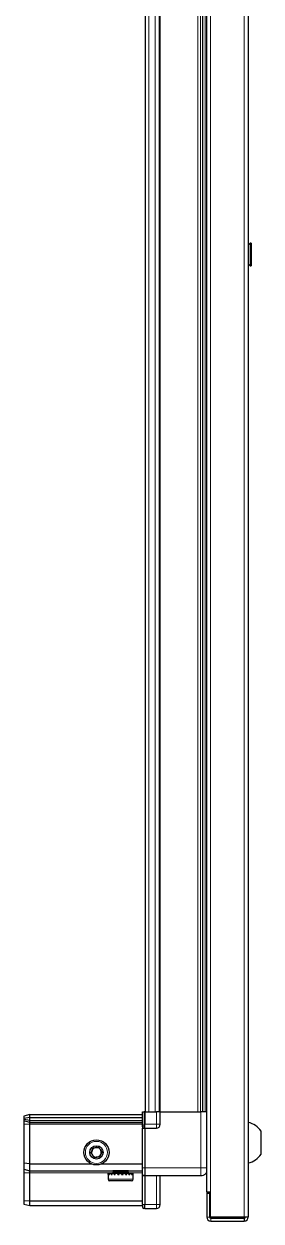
# Model space of a CAD drawing. Header units: millimetres. Extents: x 1219 to 5897, y -844 to 1914.
# Drawn here: x 4094 to 4216, y 677 to 1295 of the extents above; entities that cross this region are included whole.
import ezdxf

# ---------------------------------------------------------------- set-up
doc = ezdxf.new("R2010")
doc.units = ezdxf.units.MM

msp = doc.modelspace()

# ---------------------------------------------------------------- linework, layer by layer
at = {"color": 8, "linetype": 'Continuous', "lineweight": 18}
for p, q in [((4207.71, 1673.72), (4207.71, 678.92)), ((4190.31, 1660.82), (4190.31, 691.82)), ((4158.46, 1619.32), (4158.46, 733.32)), ((4161.66, 1619.32), (4161.66, 733.32)), ((4164.31, 1619.32), (4164.31, 733.32)), ((4183.71, 733.32), (4183.71, 1619.32)), ((4185.13, 1619.32), (4185.13, 733.32)), ((4187.58, 733.32), (4187.58, 1619.32)), ((4156.31, 733.32), (4155.98, 733.32)), ((4162.31, 733.32), (4162.31, 726.82)), ((4185.31, 733.32), (4185.31, 704.32)), ((4096.81, 726.82), (4093.81, 726.82)), ((4096.81, 726.82), (4155.11, 726.82)), ((4156.31, 724.62), (4155.11, 724.62)), ((4156.31, 726.82), (4155.98, 726.82)), ((4156.31, 726.82), (4162.31, 726.82)), ((4164.31, 726.82), (4162.31, 726.82)), ((4162.31, 726.82), (4162.31, 724.82)), ((4093.81, 701.82), (4096.81, 701.82)), ((4096.81, 701.82), (4139.81, 701.82)), ((4147.81, 701.82), (4155.11, 701.82)), ((4156.31, 704.32), (4155.11, 704.32)), ((4156.31, 700.12), (4155.11, 700.12)), ((4156.31, 704.32), (4185.31, 704.32)), ((4162.31, 700.32), (4162.31, 685.32)), ((4150.31, 698.42), (4137.31, 698.42)), ((4156.31, 685.32), (4155.11, 685.32)), ((4156.31, 685.32), (4162.31, 685.32)), ((4162.31, 685.32), (4164.31, 685.32)), ((4162.31, 685.32), (4162.31, 683.32)), ((4189.81, 678.92), (4188.31, 678.92)), ((4190.41, 678.32), (4190.41, 676.82))]:
    msp.add_line(p, q, dxfattribs=at)
at = {"color": 7, "linetype": 'Continuous', "lineweight": 25}
for p, q in [((4209.81, 1673.72), (4209.81, 678.92)), ((4188.21, 1660.82), (4188.21, 691.82)), ((4156.46, 1619.32), (4156.46, 733.32)), ((4163.66, 1619.32), (4163.66, 733.32)), ((4186.33, 733.32), (4186.33, 1619.32)), ((4186.37, 733.32), (4186.37, 1619.32)), ((4188.16, 1619.32), (4188.16, 733.32)), ((4210.8, 1182.11), (4209.81, 1181.12)), ((4211.31, 1182.11), (4210.8, 1182.11)), ((4210.8, 1182.11), (4210.8, 1170.54)), ((4211.31, 1182.11), (4211.31, 1170.54)), ((4209.81, 1171.52), (4210.8, 1170.54)), ((4210.8, 1170.54), (4211.31, 1170.54)), ((4096.81, 731.82), (4093.81, 731.02)), ((4093.81, 731.02), (4093.81, 729.87)), ((4096.81, 730.32), (4093.81, 729.87)), ((4096.81, 730.32), (4096.81, 731.82)), ((4096.81, 731.82), (4155.11, 731.82)), ((4096.81, 728.82), (4096.81, 730.32)), ((4096.81, 730.32), (4155.11, 730.32)), ((4155.11, 725.5), (4155.11, 733.32)), ((4155.11, 733.32), (4155.98, 733.32)), ((4155.98, 733.32), (4155.98, 733.32)), ((4155.98, 733.32), (4155.98, 726.82)), ((4156.31, 733.32), (4155.98, 733.32)), ((4156.31, 733.32), (4156.31, 726.82)), ((4156.31, 733.32), (4156.31, 733.32)), ((4156.31, 733.32), (4156.31, 726.82)), ((4156.31, 733.32), (4162.31, 733.32)), ((4164.31, 733.32), (4162.31, 733.32)), ((4164.31, 726.82), (4164.31, 733.32)), ((4164.31, 733.32), (4185.31, 733.32)), ((4093.81, 729.87), (4093.81, 729.37)), ((4096.81, 728.82), (4093.81, 729.37)), ((4093.81, 729.37), (4093.81, 728.63)), ((4096.81, 727.82), (4093.81, 728.63)), ((4093.81, 728.63), (4093.81, 726.82)), ((4093.81, 726.82), (4093.81, 706.66)), ((4096.81, 728.82), (4155.11, 728.82)), ((4096.81, 727.82), (4096.81, 728.82)), ((4096.81, 727.82), (4155.11, 727.82)), ((4096.81, 726.82), (4096.81, 727.82)), ((4096.81, 706.32), (4096.81, 726.82)), ((4155.11, 725.5), (4155.11, 724.82)), ((4156.31, 724.82), (4155.11, 724.82)), ((4155.11, 724.62), (4155.11, 724.82)), ((4155.11, 704.32), (4155.11, 724.62)), ((4156.31, 724.82), (4156.31, 726.82)), ((4156.31, 724.82), (4156.31, 724.62)), ((4156.31, 724.82), (4162.31, 724.82)), ((4156.31, 724.62), (4156.31, 704.32)), ((4216.41, 711.32), (4216.41, 723.32)), ((4096.81, 706.32), (4093.81, 706.66)), ((4093.81, 706.66), (4093.81, 703.63)), ((4096.81, 706.32), (4128.81, 706.32)), ((4096.81, 702.82), (4096.81, 706.32)), ((4133.81, 706.32), (4155.11, 706.32)), ((4093.81, 703.63), (4096.81, 702.82)), ((4093.81, 703.63), (4093.81, 701.82)), ((4093.81, 701.82), (4093.81, 687.48)), ((4096.81, 702.82), (4155.11, 702.82)), ((4096.81, 701.82), (4096.81, 702.82)), ((4096.81, 687.32), (4096.81, 701.82)), ((4137.31, 701.32), (4137.31, 698.42)), ((4137.33, 701.32), (4137.31, 701.32)), ((4137.33, 700.82), (4137.33, 701.32)), ((4137.43, 701.32), (4137.33, 701.32)), ((4137.33, 700.82), (4137.43, 700.82)), ((4137.43, 700.82), (4137.43, 701.32)), ((4137.8, 701.32), (4137.43, 701.32)), ((4137.8, 700.82), (4137.8, 701.32)), ((4138.12, 701.32), (4137.8, 701.32)), ((4137.8, 700.82), (4138.12, 700.82)), ((4138.12, 700.82), (4138.12, 701.32)), ((4138.86, 701.32), (4138.12, 701.32)), ((4138.86, 700.82), (4138.86, 701.32)), ((4139.37, 701.32), (4138.86, 701.32)), ((4138.86, 700.82), (4139.37, 700.82)), ((4139.37, 700.82), (4139.37, 701.32)), ((4140.4, 701.32), (4139.37, 701.32)), ((4139.41, 701.42), (4139.41, 701.32)), ((4148.21, 701.42), (4139.41, 701.42)), ((4139.81, 702.82), (4139.81, 702.79)), ((4139.81, 702.79), (4140.5, 702.31)), ((4147.81, 702.79), (4139.81, 702.79)), ((4140.5, 702.31), (4139.81, 701.82)), ((4147.81, 701.82), (4139.81, 701.82)), ((4140.4, 700.82), (4140.4, 701.32)), ((4141.05, 701.32), (4140.4, 701.32)), ((4140.4, 700.82), (4141.05, 700.82)), ((4147.12, 702.31), (4140.5, 702.31)), ((4141.05, 700.82), (4141.05, 701.32)), ((4142.28, 701.32), (4141.05, 701.32)), ((4142.28, 700.82), (4142.28, 701.32)), ((4142.77, 701.32), (4142.28, 701.32)), ((4142.28, 700.82), (4143, 700.82)), ((4142.77, 700.82), (4142.77, 701.32)), ((4143, 700.82), (4143, 701.32)), ((4144.3, 701.32), (4143, 701.32)), ((4144.3, 700.82), (4144.3, 701.32)), ((4144.3, 700.82), (4145.04, 700.82)), ((4144.64, 700.82), (4144.64, 701.32)), ((4145.04, 701.32), (4144.64, 701.32)), ((4145.04, 700.82), (4145.04, 701.32)), ((4146.28, 701.32), (4145.04, 701.32)), ((4146.28, 700.82), (4146.28, 701.32)), ((4146.95, 701.32), (4146.28, 701.32)), ((4146.28, 700.82), (4146.95, 700.82)), ((4146.95, 700.82), (4146.95, 701.32)), ((4148.02, 701.32), (4146.95, 701.32)), ((4147.12, 702.31), (4147.81, 702.79)), ((4147.81, 701.82), (4147.12, 702.31)), ((4147.81, 702.79), (4147.81, 702.82)), ((4148.02, 700.82), (4148.02, 701.32)), ((4148.55, 701.32), (4148.02, 701.32)), ((4148.02, 700.82), (4148.55, 700.82)), ((4148.21, 701.32), (4148.21, 701.42)), ((4148.55, 700.82), (4148.55, 701.32)), ((4149.34, 701.32), (4148.55, 701.32)), ((4149.34, 700.82), (4149.34, 701.32)), ((4149.7, 701.32), (4149.34, 701.32)), ((4149.34, 700.82), (4149.7, 700.82)), ((4149.7, 700.82), (4149.7, 701.32)), ((4150.13, 701.32), (4149.7, 701.32)), ((4150.13, 700.82), (4150.13, 701.32)), ((4150.26, 701.32), (4150.13, 701.32)), ((4150.13, 700.82), (4150.26, 700.82)), ((4150.26, 700.82), (4150.26, 701.32)), ((4150.31, 701.32), (4150.26, 701.32)), ((4150.31, 698.42), (4150.31, 701.32)), ((4155.11, 700.32), (4155.11, 704.32)), ((4156.31, 700.32), (4155.11, 700.32)), ((4155.11, 700.12), (4155.11, 700.32)), ((4155.11, 685.32), (4155.11, 700.12)), ((4156.31, 704.32), (4156.31, 700.32)), ((4156.31, 700.32), (4156.31, 700.12)), ((4156.31, 700.32), (4185.31, 700.32)), ((4156.31, 700.12), (4156.31, 685.32)), ((4156.31, 700.12), (4156.31, 685.32)), ((4164.31, 685.32), (4164.31, 700.32)), ((4149.51, 697.62), (4138.11, 697.62)), ((4093.81, 687.48), (4096.81, 687.32)), ((4093.81, 687.48), (4093.81, 685.63)), ((4096.81, 687.32), (4155.11, 687.32)), ((4096.81, 684.82), (4096.81, 687.32)), ((4190.31, 691.82), (4188.21, 691.82)), ((4188.31, 691.32), (4189.81, 691.32)), ((4188.31, 691.32), (4188.31, 678.92)), ((4189.81, 691.32), (4189.81, 678.92)), ((4190.31, 678.92), (4190.31, 691.82)), ((4093.81, 685.63), (4096.81, 684.82)), ((4096.81, 684.82), (4155.11, 684.82)), ((4155.11, 685.32), (4155.11, 683.82)), ((4155.11, 683.82), (4155.98, 683.32)), ((4156.31, 683.32), (4155.98, 683.32)), ((4156.31, 683.32), (4156.31, 685.32)), ((4156.31, 683.32), (4162.31, 683.32)), ((4207.71, 678.92), (4190.31, 678.92)), ((4190.41, 678.32), (4207.71, 678.32)), ((4190.41, 676.82), (4207.71, 676.82)), ((4209.81, 678.92), (4207.71, 678.92)), ((4207.71, 678.32), (4207.71, 676.82))]:
    msp.add_line(p, q, dxfattribs=at)
for radius in [6.5, 3.46]:
    msp.add_circle((4131.31, 712.32), radius, dxfattribs=at)
at = {"color": 8, "linetype": 'Continuous', "lineweight": 18}
msp.add_circle((4131.31, 712.32), 5.7, dxfattribs=at)
at = {"color": 7, "linetype": 'Continuous', "lineweight": 25}
for centre, radius, start, end in [((4162.31, 726.82), 2, 270, 0), ((4206.79, 716.3), 11.91, 36.1266, 75.29965), ((4131.31, 712.32), 2.5, 155.91157, 215.91157), ((4131.31, 712.32), 2.5, 95.91157, 155.91157), ((4131.31, 712.32), 2.5, 35.91157, 95.91157), ((4131.31, 712.32), 2.5, 335.91157, 35.91157), ((4131.31, 712.32), 2.5, 215.91157, 275.91157), ((4131.31, 712.32), 2.5, 275.91157, 335.91157), ((4206.79, 718.35), 11.91, 284.70035, 323.8734), ((4139.41, 701.82), 0.4, 270, 0), ((4148.21, 701.82), 0.4, 180, 270), ((4138.11, 698.42), 0.8, 180, 270), ((4149.51, 698.42), 0.8, 270, 0), ((4162.31, 685.32), 2, 270, 0), ((4190.41, 678.92), 2.1, 180, 270), ((4190.41, 678.92), 0.6, 180, 270), ((4207.71, 678.92), 0.6, 270, 0), ((4207.71, 678.92), 2.1, 270, 0)]:
    msp.add_arc(centre, radius, start, end, dxfattribs=at)
msp.add_ellipse((4152.51, 726.82), major_axis=(3.46, 0), ratio=0.57735, start_param=5.560451, end_param=6.283185, dxfattribs=at)
for points, knots in [([(4188.16, 733.32), (4188.12, 733.32), (4187.9, 733.32), (4187.18, 733.32), (4186.22, 733.32), (4185.57, 733.32), (4185.31, 733.32)], [0, 0, 0, 0, 0.071707, 0.420979, 0.770251, 1, 1, 1, 1]), ([(4128.44, 712.03), (4128.65, 712.5), (4129.04, 713.38), (4129.44, 714.25), (4129.62, 714.66)], [0, 0, 0, 0, 0.534686, 1, 1, 1, 1]), ([(4130.13, 709.69), (4129.83, 710.11), (4129.26, 710.89), (4128.7, 711.66), (4128.44, 712.03)], [0, 0, 0, 0, 0.534686, 1, 1, 1, 1]), ([(4129.62, 714.66), (4129.96, 714.7), (4130.78, 714.78), (4131.77, 714.88), (4132.36, 714.95), (4132.49, 714.96)], [0, 0, 0, 0, 0.362901, 0.866875, 1, 1, 1, 1]), ([(4132.49, 714.96), (4132.79, 714.54), (4133.36, 713.76), (4133.92, 712.98), (4134.18, 712.62)], [0, 0, 0, 0, 0.534686, 1, 1, 1, 1]), ([(4134.18, 712.62), (4133.97, 712.15), (4133.58, 711.27), (4133.19, 710.39), (4133, 709.99)], [0, 0, 0, 0, 0.534686, 1, 1, 1, 1]), ([(4133, 709.99), (4132.88, 709.97), (4132.28, 709.91), (4131.29, 709.81), (4130.48, 709.72), (4130.13, 709.69)], [0, 0, 0, 0, 0.133125, 0.637099, 1, 1, 1, 1]), ([(4185.31, 700.32), (4185.75, 700.37), (4186.43, 700.44), (4187.24, 700.88), (4187.8, 701.32), (4188.08, 701.69), (4188.21, 701.87)], [0, 0, 0, 0, 0.3842982, 0.5911726, 0.8024372, 1, 1, 1, 1])]:
    msp.add_open_spline(points, degree=3, knots=knots, dxfattribs=at)
at = {"color": 8, "linetype": 'Continuous', "lineweight": 18}
msp.add_open_spline([(4185.31, 704.32), (4185.75, 704.32), (4186.43, 704.32), (4187.24, 704.32), (4187.8, 704.32), (4188.08, 704.32), (4188.21, 704.32)], degree=3, knots=[0, 0, 0, 0, 0.3842982, 0.5911726, 0.8024372, 1, 1, 1, 1], dxfattribs=at)
msp.add_open_spline([(4185.31, 704.32), (4185.31, 703.8), (4185.31, 702.75), (4185.31, 701.43), (4185.31, 700.5), (4185.31, 700.38), (4185.31, 700.32)], degree=3, dxfattribs=at)

doc.saveas('drawing.dxf')
